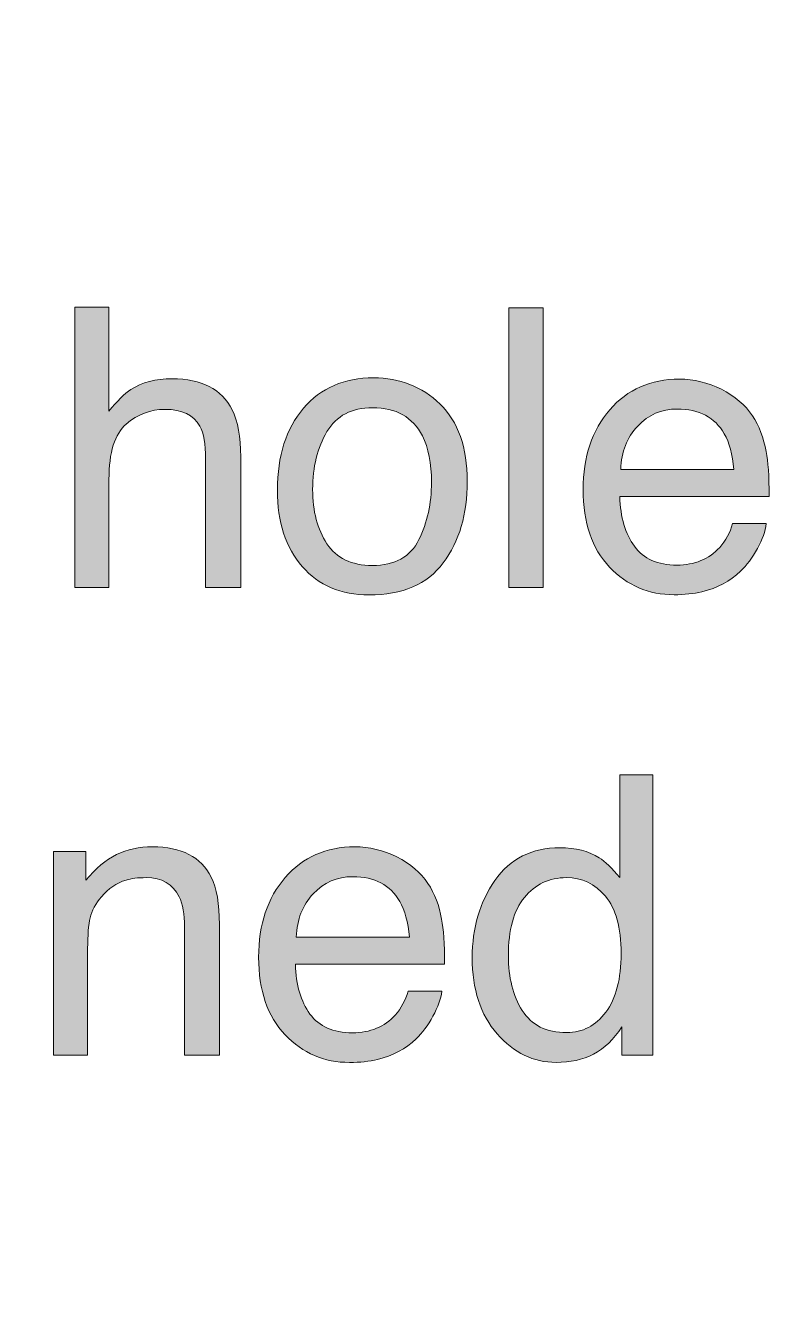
# Model space of a CAD drawing. Header units: millimetres. Extents: x 5.6 to 101.1, y 33.8 to 120.6.
# Drawn here: x 71.36 to 74.78, y 45.38 to 51.16 of the extents above; entities that cross this region are included whole.
import ezdxf

# ---------------------------------------------------------------- set-up
doc = ezdxf.new("R2010")
doc.units = ezdxf.units.MM
doc.layers.add('Hextension Extended', color=7, linetype='Continuous')
doc.layers.add('Text and Guidance', color=7, linetype='Continuous')

msp = doc.modelspace()

# ---------------------------------------------------------------- hatches: boundary and pattern name
at = {"layer": 'Text and Guidance', "true_color": 0xff00ff, "transparency": 33554687}
h = msp.add_hatch(color=6, dxfattribs=at)
edge = h.paths.add_edge_path(flags=0)
edge.add_spline(control_points=[(71.5796, 49.8896), (71.5796, 49.8896), (71.7347, 49.8896), (71.7347, 49.8896), (71.7347, 49.8896), (71.7347, 49.4176), (71.7347, 49.4176), (71.7714, 49.4642), (71.8044, 49.4969), (71.8337, 49.5158), (71.8837, 49.5486), (71.946, 49.5649), (72.0206, 49.5649), (72.1544, 49.5649), (72.2451, 49.5181), (72.2928, 49.4245), (72.3186, 49.3734), (72.3315, 49.3025), (72.3315, 49.2118), (72.3315, 49.2118), (72.3315, 48.6201), (72.3315, 48.6201), (72.3315, 48.6201), (72.1722, 48.6201), (72.1722, 48.6201), (72.1722, 48.6201), (72.1722, 49.2015), (72.1722, 49.2015), (72.1722, 49.2692), (72.1636, 49.3189), (72.1463, 49.3505), (72.1182, 49.401), (72.0654, 49.4263), (71.9879, 49.4263), (71.9236, 49.4263), (71.8653, 49.4042), (71.813, 49.3599), (71.7608, 49.3157), (71.7347, 49.2322), (71.7347, 49.1093), (71.7347, 49.1093), (71.7347, 48.6201), (71.7347, 48.6201), (71.7347, 48.6201), (71.5796, 48.6201), (71.5796, 48.6201), (71.5796, 48.6201), (71.5796, 49.8896), (71.5796, 49.8896)], knot_values=[0, 0, 0, 0, 1, 1, 1, 2, 2, 2, 3, 3, 3, 4, 4, 4, 5, 5, 5, 6, 6, 6, 7, 7, 7, 8, 8, 8, 9, 9, 9, 10, 10, 10, 11, 11, 11, 12, 12, 12, 13, 13, 13, 14, 14, 14, 15, 15, 15, 16, 16, 16, 16], degree=3, periodic=1)
msp.add_hatch(color=6, dxfattribs=at).paths.add_polyline_path([(73.5459, 49.8853), (73.7009, 49.8853), (73.7009, 48.6201), (73.5459, 48.6201)], flags=0)
h = msp.add_hatch(color=6, dxfattribs=at)
edge = h.paths.add_edge_path(flags=0)
edge.add_spline(control_points=[(72.9327, 49.5692), (73.0515, 49.5692), (73.152, 49.5296), (73.2341, 49.4504), (73.3162, 49.3711), (73.3573, 49.2546), (73.3573, 49.1007), (73.3573, 48.952), (73.3211, 48.8291), (73.2488, 48.7321), (73.1764, 48.635), (73.0642, 48.5865), (72.912, 48.5865), (72.7851, 48.5865), (72.6844, 48.6294), (72.6097, 48.7153), (72.5351, 48.8011), (72.4977, 48.9164), (72.4977, 49.0611), (72.4977, 49.2161), (72.5371, 49.3396), (72.6157, 49.4314), (72.6944, 49.5233), (72.8001, 49.5692), (72.9327, 49.5692)], knot_values=[0, 0, 0, 0, 1, 1, 1, 2, 2, 2, 3, 3, 3, 4, 4, 4, 5, 5, 5, 6, 6, 6, 7, 7, 7, 8, 8, 8, 8], degree=3, periodic=1)
edge = h.paths.add_edge_path(flags=0)
edge.add_spline(control_points=[(72.9267, 48.72), (73.0294, 48.72), (73.0999, 48.7589), (73.1381, 48.8367), (73.1763, 48.9145), (73.1954, 49.0011), (73.1954, 49.0964), (73.1954, 49.1825), (73.1816, 49.2526), (73.154, 49.3065), (73.1104, 49.3915), (73.0352, 49.434), (72.9284, 49.434), (72.8336, 49.434), (72.7647, 49.3978), (72.7217, 49.3255), (72.6786, 49.2531), (72.6571, 49.1659), (72.6571, 49.0637), (72.6571, 48.9655), (72.6786, 48.8837), (72.7217, 48.8182), (72.7647, 48.7527), (72.8331, 48.72), (72.9267, 48.72)], knot_values=[0, 0, 0, 0, 1, 1, 1, 2, 2, 2, 3, 3, 3, 4, 4, 4, 5, 5, 5, 6, 6, 6, 7, 7, 7, 8, 8, 8, 8], degree=3, periodic=1)
h = msp.add_hatch(color=6, dxfattribs=at)
edge = h.paths.add_edge_path(flags=0)
edge.add_spline(control_points=[(74.3176, 49.5632), (74.3831, 49.5632), (74.4465, 49.5478), (74.508, 49.5171), (74.5694, 49.4864), (74.6162, 49.4466), (74.6483, 49.3978), (74.6794, 49.3513), (74.7, 49.2971), (74.7104, 49.2351), (74.7195, 49.1926), (74.7241, 49.1248), (74.7241, 49.0318), (74.7241, 49.0318), (74.048, 49.0318), (74.048, 49.0318), (74.0509, 48.9382), (74.073, 48.8631), (74.1144, 48.8066), (74.1557, 48.75), (74.2197, 48.7217), (74.3064, 48.7217), (74.3874, 48.7217), (74.452, 48.7484), (74.5002, 48.8018), (74.5278, 48.8328), (74.5473, 48.8687), (74.5588, 48.9095), (74.5588, 48.9095), (74.7112, 48.9095), (74.7112, 48.9095), (74.7072, 48.8756), (74.6939, 48.8379), (74.6712, 48.7962), (74.6485, 48.7546), (74.6231, 48.7206), (74.5949, 48.6942), (74.5479, 48.6482), (74.4896, 48.6172), (74.4201, 48.6012), (74.3828, 48.592), (74.3406, 48.5874), (74.2935, 48.5874), (74.1787, 48.5874), (74.0813, 48.6291), (74.0015, 48.7127), (73.9217, 48.7962), (73.8818, 48.9132), (73.8818, 49.0637), (73.8818, 49.2118), (73.922, 49.3321), (74.0024, 49.4245), (74.0828, 49.517), (74.1879, 49.5632), (74.3176, 49.5632)], knot_values=[0, 0, 0, 0, 1, 1, 1, 2, 2, 2, 3, 3, 3, 4, 4, 4, 5, 5, 5, 6, 6, 6, 7, 7, 7, 8, 8, 8, 9, 9, 9, 10, 10, 10, 11, 11, 11, 12, 12, 12, 13, 13, 13, 14, 14, 14, 15, 15, 15, 16, 16, 16, 17, 17, 17, 18, 18, 18, 18], degree=3, periodic=1)
edge = h.paths.add_edge_path(flags=0)
edge.add_spline(control_points=[(74.5648, 49.155), (74.5585, 49.2221), (74.5438, 49.2758), (74.5209, 49.316), (74.4784, 49.3907), (74.4075, 49.428), (74.3081, 49.428), (74.2369, 49.428), (74.1772, 49.4023), (74.129, 49.3509), (74.0808, 49.2995), (74.0552, 49.2342), (74.0523, 49.155), (74.0523, 49.155), (74.5648, 49.155), (74.5648, 49.155)], knot_values=[0, 0, 0, 0, 1, 1, 1, 2, 2, 2, 3, 3, 3, 4, 4, 4, 5, 5, 5, 5], degree=3, periodic=1)
h = msp.add_hatch(color=6, dxfattribs=at)
edge = h.paths.add_edge_path(flags=0)
edge.add_spline(control_points=[(73.7767, 47.4422), (73.8474, 47.4422), (73.9065, 47.4273), (73.9542, 47.3974), (73.9817, 47.3802), (74.013, 47.3501), (74.048, 47.307), (74.048, 47.307), (74.048, 47.773), (74.048, 47.773), (74.048, 47.773), (74.197, 47.773), (74.197, 47.773), (74.197, 47.773), (74.197, 46.5034), (74.197, 46.5034), (74.197, 46.5034), (74.0575, 46.5034), (74.0575, 46.5034), (74.0575, 46.5034), (74.0575, 46.6318), (74.0575, 46.6318), (74.0213, 46.5749), (73.9786, 46.5339), (73.9292, 46.5086), (73.8798, 46.4833), (73.8232, 46.4707), (73.7595, 46.4707), (73.6567, 46.4707), (73.5677, 46.5139), (73.4925, 46.6003), (73.4173, 46.6867), (73.3797, 46.8017), (73.3797, 46.9453), (73.3797, 47.0796), (73.414, 47.196), (73.4826, 47.2945), (73.5512, 47.393), (73.6493, 47.4422), (73.7767, 47.4422)], knot_values=[0, 0, 0, 0, 1, 1, 1, 2, 2, 2, 3, 3, 3, 4, 4, 4, 5, 5, 5, 6, 6, 6, 7, 7, 7, 8, 8, 8, 9, 9, 9, 10, 10, 10, 11, 11, 11, 12, 12, 12, 13, 13, 13, 13], degree=3, periodic=1)
edge = h.paths.add_edge_path(flags=0)
edge.add_spline(control_points=[(73.5433, 46.9539), (73.5433, 46.8551), (73.5643, 46.7724), (73.6062, 46.7058), (73.6481, 46.6392), (73.7153, 46.6059), (73.8077, 46.6059), (73.8795, 46.6059), (73.9385, 46.6368), (73.9847, 46.6985), (74.031, 46.7602), (74.0541, 46.8488), (74.0541, 46.9642), (74.0541, 47.0808), (74.0302, 47.167), (73.9826, 47.223), (73.9349, 47.279), (73.8761, 47.307), (73.806, 47.307), (73.7279, 47.307), (73.6646, 47.2771), (73.6161, 47.2174), (73.5676, 47.1577), (73.5433, 47.0699), (73.5433, 46.9539)], knot_values=[0, 0, 0, 0, 1, 1, 1, 2, 2, 2, 3, 3, 3, 4, 4, 4, 5, 5, 5, 6, 6, 6, 7, 7, 7, 8, 8, 8, 8], degree=3, periodic=1)
h = msp.add_hatch(color=6, dxfattribs=at)
edge = h.paths.add_edge_path(flags=0)
edge.add_spline(control_points=[(71.4832, 47.4259), (71.4832, 47.4259), (71.6304, 47.4259), (71.6304, 47.4259), (71.6304, 47.4259), (71.6304, 47.2949), (71.6304, 47.2949), (71.6741, 47.3489), (71.7203, 47.3877), (71.7691, 47.4112), (71.8179, 47.4348), (71.8722, 47.4465), (71.9319, 47.4465), (72.0628, 47.4465), (72.1512, 47.4009), (72.1972, 47.3096), (72.2224, 47.2596), (72.2351, 47.1881), (72.2351, 47.0951), (72.2351, 47.0951), (72.2351, 46.5034), (72.2351, 46.5034), (72.2351, 46.5034), (72.0774, 46.5034), (72.0774, 46.5034), (72.0774, 46.5034), (72.0774, 47.0848), (72.0774, 47.0848), (72.0774, 47.1411), (72.0691, 47.1864), (72.0525, 47.2209), (72.0249, 47.2783), (71.975, 47.307), (71.9026, 47.307), (71.8659, 47.307), (71.8357, 47.3033), (71.8122, 47.2958), (71.7697, 47.2832), (71.7324, 47.2579), (71.7002, 47.22), (71.6744, 47.1896), (71.6576, 47.1581), (71.6498, 47.1257), (71.6421, 47.0933), (71.6382, 47.0469), (71.6382, 46.9866), (71.6382, 46.9866), (71.6382, 46.5034), (71.6382, 46.5034), (71.6382, 46.5034), (71.4832, 46.5034), (71.4832, 46.5034), (71.4832, 46.5034), (71.4832, 47.4259), (71.4832, 47.4259)], knot_values=[0, 0, 0, 0, 1, 1, 1, 2, 2, 2, 3, 3, 3, 4, 4, 4, 5, 5, 5, 6, 6, 6, 7, 7, 7, 8, 8, 8, 9, 9, 9, 10, 10, 10, 11, 11, 11, 12, 12, 12, 13, 13, 13, 14, 14, 14, 15, 15, 15, 16, 16, 16, 17, 17, 17, 18, 18, 18, 18], degree=3, periodic=1)
h = msp.add_hatch(color=6, dxfattribs=at)
edge = h.paths.add_edge_path(flags=0)
edge.add_spline(control_points=[(72.8483, 47.4465), (72.9137, 47.4465), (72.9772, 47.4312), (73.0386, 47.4005), (73.1001, 47.3697), (73.1469, 47.33), (73.179, 47.2812), (73.21, 47.2347), (73.2307, 47.1804), (73.241, 47.1184), (73.2502, 47.0759), (73.2548, 47.0081), (73.2548, 46.9151), (73.2548, 46.9151), (72.5787, 46.9151), (72.5787, 46.9151), (72.5816, 46.8215), (72.6037, 46.7465), (72.645, 46.6899), (72.6864, 46.6333), (72.7504, 46.6051), (72.8371, 46.6051), (72.918, 46.6051), (72.9826, 46.6318), (73.0309, 46.6852), (73.0584, 46.7162), (73.078, 46.7521), (73.0894, 46.7928), (73.0894, 46.7928), (73.2419, 46.7928), (73.2419, 46.7928), (73.2379, 46.7589), (73.2245, 46.7212), (73.2018, 46.6796), (73.1792, 46.6379), (73.1537, 46.6039), (73.1256, 46.5775), (73.0785, 46.5316), (73.0203, 46.5006), (72.9508, 46.4845), (72.9135, 46.4753), (72.8712, 46.4707), (72.8242, 46.4707), (72.7093, 46.4707), (72.612, 46.5125), (72.5322, 46.596), (72.4524, 46.6796), (72.4125, 46.7966), (72.4125, 46.947), (72.4125, 47.0951), (72.4527, 47.2154), (72.5331, 47.3079), (72.6134, 47.4003), (72.7185, 47.4465), (72.8483, 47.4465)], knot_values=[0, 0, 0, 0, 1, 1, 1, 2, 2, 2, 3, 3, 3, 4, 4, 4, 5, 5, 5, 6, 6, 6, 7, 7, 7, 8, 8, 8, 9, 9, 9, 10, 10, 10, 11, 11, 11, 12, 12, 12, 13, 13, 13, 14, 14, 14, 15, 15, 15, 16, 16, 16, 17, 17, 17, 18, 18, 18, 18], degree=3, periodic=1)
edge = h.paths.add_edge_path(flags=0)
edge.add_spline(control_points=[(73.0955, 47.0383), (73.0892, 47.1055), (73.0745, 47.1592), (73.0515, 47.1993), (73.0091, 47.274), (72.9381, 47.3113), (72.8388, 47.3113), (72.7676, 47.3113), (72.7079, 47.2856), (72.6597, 47.2342), (72.6114, 47.1828), (72.5859, 47.1175), (72.583, 47.0383), (72.583, 47.0383), (73.0955, 47.0383), (73.0955, 47.0383)], knot_values=[0, 0, 0, 0, 1, 1, 1, 2, 2, 2, 3, 3, 3, 4, 4, 4, 5, 5, 5, 5], degree=3, periodic=1)

# ---------------------------------------------------------------- linework, layer by layer
at = {"layer": 'Hextension Extended', "color": 153, "linetype": 'Continuous', "lineweight": 5, "true_color": 0x5994dc}
msp.add_open_spline([(5.6051, 120.5747), (5.6051, 120.5747), (5.6051, 92.7747), (5.6051, 92.7747), (5.6051, 92.7747), (25.0436, 51.0497), (25.0436, 51.0497), (25.0436, 51.0497), (33.7038, 36.0497), (33.7038, 36.0497), (33.8824, 35.7403), (34.2125, 35.5497), (34.5698, 35.5497), (34.5698, 35.5497), (36.9801, 35.5497), (36.9801, 35.5497), (37.1181, 35.5497), (37.2301, 35.6616), (37.2301, 35.7997), (37.2301, 35.7997), (37.2301, 40.0497), (37.2301, 40.0497), (37.2301, 40.4363), (37.5435, 40.7497), (37.9301, 40.7497), (38.3167, 40.7497), (38.6301, 40.4363), (38.6301, 40.0497), (38.6301, 40.0497), (38.6301, 33.9997), (38.6301, 33.9997), (38.6301, 33.8892), (38.7196, 33.7997), (38.8301, 33.7997), (38.8301, 33.7997), (47.6301, 33.7997), (47.6301, 33.7997), (47.7405, 33.7997), (47.8301, 33.8893), (47.8301, 33.9997), (47.8301, 33.9997), (47.8301, 40.0497), (47.8301, 40.0497), (47.8301, 40.4363), (48.1435, 40.7497), (48.5301, 40.7497), (48.9167, 40.7497), (49.2301, 40.4363), (49.2301, 40.0497), (49.2301, 40.0497), (49.2301, 35.7997), (49.2301, 35.7997), (49.2301, 35.6616), (49.342, 35.5497), (49.4801, 35.5497), (49.4801, 35.5497), (51.8903, 35.5497), (51.8903, 35.5497), (52.2476, 35.5497), (52.5777, 35.7403), (52.7564, 36.0497), (52.7564, 36.0497), (61.4166, 51.0497), (61.4166, 51.0497), (61.4166, 51.0497), (80.9301, 92.7997), (80.9301, 92.7997), (80.9301, 92.7997), (80.9301, 120.5997), (80.9301, 120.5997), (80.9301, 120.5997), (5.6051, 120.5747), (5.6051, 120.5747)], degree=3, knots=[0, 0, 0, 0, 1, 1, 1, 2, 2, 2, 3, 3, 3, 4, 4, 4, 5, 5, 5, 6, 6, 6, 7, 7, 7, 8, 8, 8, 9, 9, 9, 10, 10, 10, 11, 11, 11, 12, 12, 12, 13, 13, 13, 14, 14, 14, 15, 15, 15, 16, 16, 16, 17, 17, 17, 18, 18, 18, 19, 19, 19, 20, 20, 20, 21, 21, 21, 22, 22, 22, 23, 23, 23, 24, 24, 24, 24], dxfattribs=at)
at = {"layer": 'Text and Guidance', "color": 6, "linetype": 'Continuous', "lineweight": 0, "true_color": 0xff00ff}
msp.add_lwpolyline([(73.5459, 49.8853), (73.7009, 49.8853), (73.7009, 48.6201), (73.5459, 48.6201), (73.5459, 49.8853)], close=True, dxfattribs=at)
for points, knots in [([(71.5796, 49.8896), (71.5796, 49.8896), (71.7347, 49.8896), (71.7347, 49.8896), (71.7347, 49.8896), (71.7347, 49.4176), (71.7347, 49.4176), (71.7714, 49.4642), (71.8044, 49.4969), (71.8337, 49.5158), (71.8837, 49.5486), (71.946, 49.5649), (72.0206, 49.5649), (72.1544, 49.5649), (72.2451, 49.5181), (72.2928, 49.4245), (72.3186, 49.3734), (72.3315, 49.3025), (72.3315, 49.2118), (72.3315, 49.2118), (72.3315, 48.6201), (72.3315, 48.6201), (72.3315, 48.6201), (72.1722, 48.6201), (72.1722, 48.6201), (72.1722, 48.6201), (72.1722, 49.2015), (72.1722, 49.2015), (72.1722, 49.2692), (72.1636, 49.3189), (72.1463, 49.3505), (72.1182, 49.401), (72.0654, 49.4263), (71.9879, 49.4263), (71.9236, 49.4263), (71.8653, 49.4042), (71.813, 49.3599), (71.7608, 49.3157), (71.7347, 49.2322), (71.7347, 49.1093), (71.7347, 49.1093), (71.7347, 48.6201), (71.7347, 48.6201), (71.7347, 48.6201), (71.5796, 48.6201), (71.5796, 48.6201), (71.5796, 48.6201), (71.5796, 49.8896), (71.5796, 49.8896)], [0, 0, 0, 0, 1, 1, 1, 2, 2, 2, 3, 3, 3, 4, 4, 4, 5, 5, 5, 6, 6, 6, 7, 7, 7, 8, 8, 8, 9, 9, 9, 10, 10, 10, 11, 11, 11, 12, 12, 12, 13, 13, 13, 14, 14, 14, 15, 15, 15, 16, 16, 16, 16]), ([(72.9327, 49.5692), (73.0515, 49.5692), (73.152, 49.5296), (73.2341, 49.4504), (73.3162, 49.3711), (73.3573, 49.2546), (73.3573, 49.1007), (73.3573, 48.952), (73.3211, 48.8291), (73.2488, 48.7321), (73.1764, 48.635), (73.0642, 48.5865), (72.912, 48.5865), (72.7851, 48.5865), (72.6844, 48.6294), (72.6097, 48.7153), (72.5351, 48.8011), (72.4977, 48.9164), (72.4977, 49.0611), (72.4977, 49.2161), (72.5371, 49.3396), (72.6157, 49.4314), (72.6944, 49.5233), (72.8001, 49.5692), (72.9327, 49.5692)], [0, 0, 0, 0, 1, 1, 1, 2, 2, 2, 3, 3, 3, 4, 4, 4, 5, 5, 5, 6, 6, 6, 7, 7, 7, 8, 8, 8, 8]), ([(74.3176, 49.5632), (74.3831, 49.5632), (74.4465, 49.5478), (74.508, 49.5171), (74.5694, 49.4864), (74.6162, 49.4466), (74.6483, 49.3978), (74.6794, 49.3513), (74.7, 49.2971), (74.7104, 49.2351), (74.7195, 49.1926), (74.7241, 49.1248), (74.7241, 49.0318), (74.7241, 49.0318), (74.048, 49.0318), (74.048, 49.0318), (74.0509, 48.9382), (74.073, 48.8631), (74.1144, 48.8066), (74.1557, 48.75), (74.2197, 48.7217), (74.3064, 48.7217), (74.3874, 48.7217), (74.452, 48.7484), (74.5002, 48.8018), (74.5278, 48.8328), (74.5473, 48.8687), (74.5588, 48.9095), (74.5588, 48.9095), (74.7112, 48.9095), (74.7112, 48.9095), (74.7072, 48.8756), (74.6939, 48.8379), (74.6712, 48.7962), (74.6485, 48.7546), (74.6231, 48.7206), (74.5949, 48.6942), (74.5479, 48.6482), (74.4896, 48.6172), (74.4201, 48.6012), (74.3828, 48.592), (74.3406, 48.5874), (74.2935, 48.5874), (74.1787, 48.5874), (74.0813, 48.6291), (74.0015, 48.7127), (73.9217, 48.7962), (73.8818, 48.9132), (73.8818, 49.0637), (73.8818, 49.2118), (73.922, 49.3321), (74.0024, 49.4245), (74.0828, 49.517), (74.1879, 49.5632), (74.3176, 49.5632)], [0, 0, 0, 0, 1, 1, 1, 2, 2, 2, 3, 3, 3, 4, 4, 4, 5, 5, 5, 6, 6, 6, 7, 7, 7, 8, 8, 8, 9, 9, 9, 10, 10, 10, 11, 11, 11, 12, 12, 12, 13, 13, 13, 14, 14, 14, 15, 15, 15, 16, 16, 16, 17, 17, 17, 18, 18, 18, 18]), ([(72.9267, 48.72), (73.0294, 48.72), (73.0999, 48.7589), (73.1381, 48.8367), (73.1763, 48.9145), (73.1954, 49.0011), (73.1954, 49.0964), (73.1954, 49.1825), (73.1816, 49.2526), (73.154, 49.3065), (73.1104, 49.3915), (73.0352, 49.434), (72.9284, 49.434), (72.8336, 49.434), (72.7647, 49.3978), (72.7217, 49.3255), (72.6786, 49.2531), (72.6571, 49.1659), (72.6571, 49.0637), (72.6571, 48.9655), (72.6786, 48.8837), (72.7217, 48.8182), (72.7647, 48.7527), (72.8331, 48.72), (72.9267, 48.72)], [0, 0, 0, 0, 1, 1, 1, 2, 2, 2, 3, 3, 3, 4, 4, 4, 5, 5, 5, 6, 6, 6, 7, 7, 7, 8, 8, 8, 8]), ([(74.5648, 49.155), (74.5585, 49.2221), (74.5438, 49.2758), (74.5209, 49.316), (74.4784, 49.3907), (74.4075, 49.428), (74.3081, 49.428), (74.2369, 49.428), (74.1772, 49.4023), (74.129, 49.3509), (74.0808, 49.2995), (74.0552, 49.2342), (74.0523, 49.155), (74.0523, 49.155), (74.5648, 49.155), (74.5648, 49.155)], [0, 0, 0, 0, 1, 1, 1, 2, 2, 2, 3, 3, 3, 4, 4, 4, 5, 5, 5, 5]), ([(73.7767, 47.4422), (73.8474, 47.4422), (73.9065, 47.4273), (73.9542, 47.3974), (73.9817, 47.3802), (74.013, 47.3501), (74.048, 47.307), (74.048, 47.307), (74.048, 47.773), (74.048, 47.773), (74.048, 47.773), (74.197, 47.773), (74.197, 47.773), (74.197, 47.773), (74.197, 46.5034), (74.197, 46.5034), (74.197, 46.5034), (74.0575, 46.5034), (74.0575, 46.5034), (74.0575, 46.5034), (74.0575, 46.6318), (74.0575, 46.6318), (74.0213, 46.5749), (73.9786, 46.5339), (73.9292, 46.5086), (73.8798, 46.4833), (73.8232, 46.4707), (73.7595, 46.4707), (73.6567, 46.4707), (73.5677, 46.5139), (73.4925, 46.6003), (73.4173, 46.6867), (73.3797, 46.8017), (73.3797, 46.9453), (73.3797, 47.0796), (73.414, 47.196), (73.4826, 47.2945), (73.5512, 47.393), (73.6493, 47.4422), (73.7767, 47.4422)], [0, 0, 0, 0, 1, 1, 1, 2, 2, 2, 3, 3, 3, 4, 4, 4, 5, 5, 5, 6, 6, 6, 7, 7, 7, 8, 8, 8, 9, 9, 9, 10, 10, 10, 11, 11, 11, 12, 12, 12, 13, 13, 13, 13]), ([(71.4832, 47.4259), (71.4832, 47.4259), (71.6304, 47.4259), (71.6304, 47.4259), (71.6304, 47.4259), (71.6304, 47.2949), (71.6304, 47.2949), (71.6741, 47.3489), (71.7203, 47.3877), (71.7691, 47.4112), (71.8179, 47.4348), (71.8722, 47.4465), (71.9319, 47.4465), (72.0628, 47.4465), (72.1512, 47.4009), (72.1972, 47.3096), (72.2224, 47.2596), (72.2351, 47.1881), (72.2351, 47.0951), (72.2351, 47.0951), (72.2351, 46.5034), (72.2351, 46.5034), (72.2351, 46.5034), (72.0774, 46.5034), (72.0774, 46.5034), (72.0774, 46.5034), (72.0774, 47.0848), (72.0774, 47.0848), (72.0774, 47.1411), (72.0691, 47.1864), (72.0525, 47.2209), (72.0249, 47.2783), (71.975, 47.307), (71.9026, 47.307), (71.8659, 47.307), (71.8357, 47.3033), (71.8122, 47.2958), (71.7697, 47.2832), (71.7324, 47.2579), (71.7002, 47.22), (71.6744, 47.1896), (71.6576, 47.1581), (71.6498, 47.1257), (71.6421, 47.0933), (71.6382, 47.0469), (71.6382, 46.9866), (71.6382, 46.9866), (71.6382, 46.5034), (71.6382, 46.5034), (71.6382, 46.5034), (71.4832, 46.5034), (71.4832, 46.5034), (71.4832, 46.5034), (71.4832, 47.4259), (71.4832, 47.4259)], [0, 0, 0, 0, 1, 1, 1, 2, 2, 2, 3, 3, 3, 4, 4, 4, 5, 5, 5, 6, 6, 6, 7, 7, 7, 8, 8, 8, 9, 9, 9, 10, 10, 10, 11, 11, 11, 12, 12, 12, 13, 13, 13, 14, 14, 14, 15, 15, 15, 16, 16, 16, 17, 17, 17, 18, 18, 18, 18]), ([(72.8483, 47.4465), (72.9137, 47.4465), (72.9772, 47.4312), (73.0386, 47.4005), (73.1001, 47.3697), (73.1469, 47.33), (73.179, 47.2812), (73.21, 47.2347), (73.2307, 47.1804), (73.241, 47.1184), (73.2502, 47.0759), (73.2548, 47.0081), (73.2548, 46.9151), (73.2548, 46.9151), (72.5787, 46.9151), (72.5787, 46.9151), (72.5816, 46.8215), (72.6037, 46.7465), (72.645, 46.6899), (72.6864, 46.6333), (72.7504, 46.6051), (72.8371, 46.6051), (72.918, 46.6051), (72.9826, 46.6318), (73.0309, 46.6852), (73.0584, 46.7162), (73.078, 46.7521), (73.0894, 46.7928), (73.0894, 46.7928), (73.2419, 46.7928), (73.2419, 46.7928), (73.2379, 46.7589), (73.2245, 46.7212), (73.2018, 46.6796), (73.1792, 46.6379), (73.1537, 46.6039), (73.1256, 46.5775), (73.0785, 46.5316), (73.0203, 46.5006), (72.9508, 46.4845), (72.9135, 46.4753), (72.8712, 46.4707), (72.8242, 46.4707), (72.7093, 46.4707), (72.612, 46.5125), (72.5322, 46.596), (72.4524, 46.6796), (72.4125, 46.7966), (72.4125, 46.947), (72.4125, 47.0951), (72.4527, 47.2154), (72.5331, 47.3079), (72.6134, 47.4003), (72.7185, 47.4465), (72.8483, 47.4465)], [0, 0, 0, 0, 1, 1, 1, 2, 2, 2, 3, 3, 3, 4, 4, 4, 5, 5, 5, 6, 6, 6, 7, 7, 7, 8, 8, 8, 9, 9, 9, 10, 10, 10, 11, 11, 11, 12, 12, 12, 13, 13, 13, 14, 14, 14, 15, 15, 15, 16, 16, 16, 17, 17, 17, 18, 18, 18, 18]), ([(73.0955, 47.0383), (73.0892, 47.1055), (73.0745, 47.1592), (73.0515, 47.1993), (73.0091, 47.274), (72.9381, 47.3113), (72.8388, 47.3113), (72.7676, 47.3113), (72.7079, 47.2856), (72.6597, 47.2342), (72.6114, 47.1828), (72.5859, 47.1175), (72.583, 47.0383), (72.583, 47.0383), (73.0955, 47.0383), (73.0955, 47.0383)], [0, 0, 0, 0, 1, 1, 1, 2, 2, 2, 3, 3, 3, 4, 4, 4, 5, 5, 5, 5]), ([(73.5433, 46.9539), (73.5433, 46.8551), (73.5643, 46.7724), (73.6062, 46.7058), (73.6481, 46.6392), (73.7153, 46.6059), (73.8077, 46.6059), (73.8795, 46.6059), (73.9385, 46.6368), (73.9847, 46.6985), (74.031, 46.7602), (74.0541, 46.8488), (74.0541, 46.9642), (74.0541, 47.0808), (74.0302, 47.167), (73.9826, 47.223), (73.9349, 47.279), (73.8761, 47.307), (73.806, 47.307), (73.7279, 47.307), (73.6646, 47.2771), (73.6161, 47.2174), (73.5676, 47.1577), (73.5433, 47.0699), (73.5433, 46.9539)], [0, 0, 0, 0, 1, 1, 1, 2, 2, 2, 3, 3, 3, 4, 4, 4, 5, 5, 5, 6, 6, 6, 7, 7, 7, 8, 8, 8, 8])]:
    msp.add_open_spline(points, degree=3, knots=knots, dxfattribs=at)

doc.saveas('drawing.dxf')
